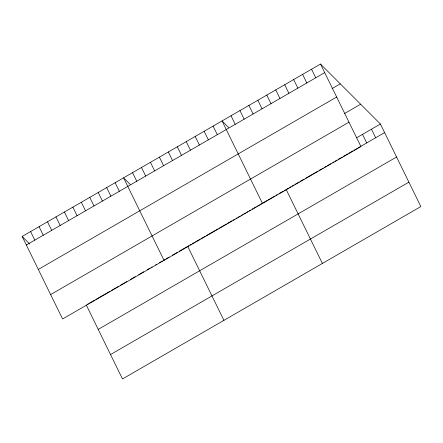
<?xml version="1.0" encoding="UTF-8"?>
<svg xmlns="http://www.w3.org/2000/svg" width="443" height="443" viewBox="0 0 443 443"><rect width="100%" height="100%" fill="white"/><g stroke="black" fill="none" stroke-linecap="round" stroke-linejoin="round"><path stroke-width="0.66" d="M320.51 64.047L360.945 146.583L62.585 318.977L22.15 236.446L320.51 64.047L380.415 124.023L420.85 206.554L122.489 378.953L86.258 304.989M26.347 245.018L324.713 72.624M331.929 88.666L340.279 83.838M38.308 269.427L336.669 97.028M344.538 113.541L360.646 104.232M50.624 294.573L348.99 122.174M356.549 137.812L380.415 124.023M87.382 304.341L88.511 303.688M89.636 303.034L94.708 300.105M95.838 299.457L109.925 291.311M111.614 290.337L118.381 286.427M120.07 285.453L126.831 281.543M130.214 279.588L135.287 276.659M138.67 274.704L143.742 271.775M147.12 269.82L149.939 268.192M151.069 267.544L152.193 266.891M155.576 264.936L156.7 264.288M159.519 262.66L162.337 261.027M164.026 260.052L165.156 259.399M166.28 258.751L169.099 257.123M172.482 255.168L177.554 252.239M179.243 251.259L188.89 245.688M190.086 244.996L191.276 244.309M192.472 243.617L194.261 242.581M195.457 241.895L199.632 239.48M200.829 238.788L205.004 236.379M206.194 235.687L218.133 228.793M219.324 228.101L223.499 225.686M224.097 225.343L226.484 223.964M227.68 223.278L231.855 220.863M233.051 220.171L234.242 219.484M236.03 218.449L237.226 217.757M238.423 217.07L240.211 216.034M241.402 215.342L242.598 214.656M243.788 213.963L245.583 212.933M246.773 212.241L247.969 211.555M249.16 210.862L250.356 210.17M252.145 209.14L256.32 206.726M257.516 206.034L259.305 204.998M259.903 204.655L261.691 203.619M262.887 202.933L267.661 200.175M268.259 199.832L274.821 196.039M276.011 195.346L277.207 194.66M278.996 193.624L283.177 191.21M284.367 190.518L285.563 189.831M286.754 189.139L288.543 188.109M289.739 187.417L290.929 186.724M292.125 186.038L293.914 185.002M295.11 184.316L299.285 181.901M300.481 181.209L304.059 179.144M305.847 178.108L313.013 173.972M313.605 173.623L317.786 171.214M318.977 170.522L321.363 169.143M321.961 168.8L323.152 168.107M324.348 167.421L326.137 166.385M327.333 165.693L330.91 163.628M332.704 162.592L333.895 161.9M335.091 161.213L336.879 160.178M338.07 159.491L339.864 158.456M340.462 158.112L342.251 157.077M343.441 156.385L347.622 153.97M348.813 153.284L352.988 150.869M354.184 150.177L357.767 148.112M358.359 147.768L384.618 132.595M98.213 329.398L396.574 157.005M110.534 354.544L408.895 182.151M228.643 127.534L222.054 120.939L262.483 203.475M130.181 184.426L123.591 177.831L164.026 260.362M22.15 236.446L29.681 243.982M371.467 129.195L375.664 137.767M362.518 134.367L366.715 142.939M311.562 69.219L315.759 77.796M302.608 74.391L306.811 82.968M293.659 79.563L297.857 88.14M284.711 84.735L288.908 93.312M275.756 89.907L279.959 98.479M266.808 95.079L271.005 103.651M257.854 100.251L262.057 108.823M248.905 105.423L253.103 113.995M286.156 189.488L322.393 263.447M239.956 110.595L244.154 119.167M231.002 115.767L235.205 124.339M213.1 126.111L217.303 134.683M204.151 131.283L208.348 139.855M195.197 136.455L199.4 145.027M186.248 141.627L190.451 150.199M177.3 146.799L181.497 155.371M168.346 151.971L172.548 160.543M159.397 157.143L163.594 165.715M150.443 162.315L154.646 170.887M187.699 246.374L223.931 320.339M141.494 167.487L145.697 176.059M132.546 172.659L136.743 181.231M115.141 182.715L119.339 191.287M106.685 187.599L110.888 196.171M98.23 192.483L102.433 201.056M89.779 197.368L93.977 205.94M81.324 202.252L85.527 210.824M72.873 207.136L77.071 215.708M64.418 212.02L68.615 220.597M55.962 216.904L60.165 225.481M47.512 221.788L51.709 230.366M39.056 226.678L43.259 235.25M30.606 231.562L34.803 240.134"/></g></svg>
